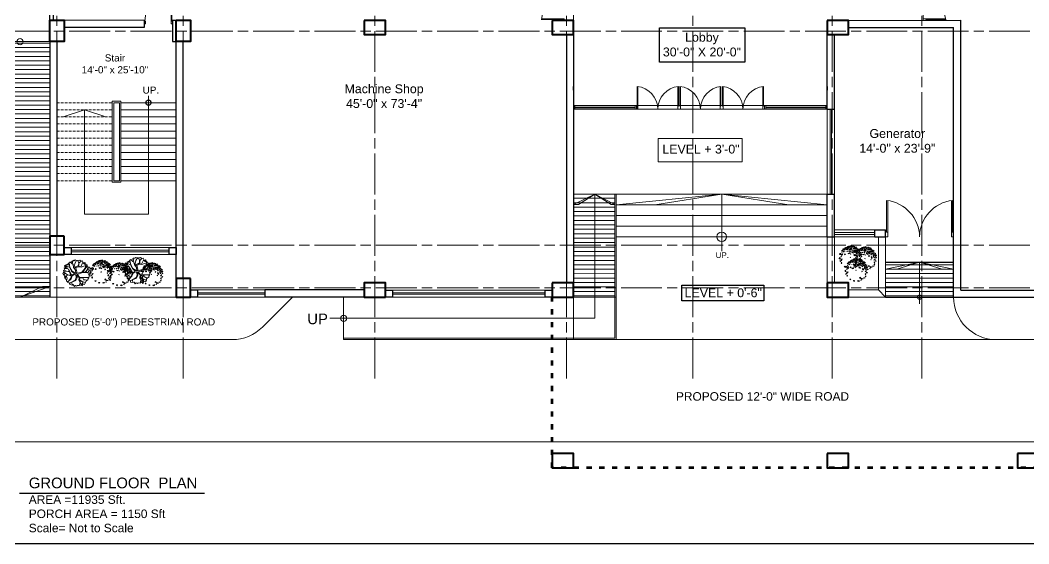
# Model space of a CAD drawing. Header units: inches. Extents: x -12 to 20935469, y -1604 to 24729220.
# Drawn here: x 20831999 to 20833420, y 24723288 to 24724026 of the extents above; entities that cross this region are included whole.
import ezdxf

# ---------------------------------------------------------------- set-up
doc = ezdxf.new("R2010")
doc.units = ezdxf.units.IN
doc.header["$LTSCALE"] = 0.03
doc.header["$MEASUREMENT"] = 0
for name, pattern in [('ACAD_ISO03W100', [30, 12, -18]), ('ACAD_ISO08W100', [36, 24, -3, 6, -3]), ('DASHED2', [0.375, 0.25, -0.125])]:
    doc.linetypes.add(name, pattern=pattern)
for name, color, linetype, lineweight in [('AV_Text', 7, 'Continuous', 9), ('column', 1, 'Continuous', 40), ('Door', 7, 'Continuous', 18), ('Gas', 21, 'Continuous', 5), ('Grid Line', 252, 'Continuous', 18), ('Hatch', 253, 'Continuous', 15), ('ILLUSTR-TREE', 74, 'Continuous', 0), ('Main Wall', 7, 'Continuous', 30), ('RAIL', 23, 'Continuous', 13), ('STAIR', 46, 'Continuous', 15), ('wind.', 150, 'Continuous', 20)]:
    doc.layers.add(name, color=color, linetype=linetype, lineweight=lineweight)
doc.layers.add('FUR', color=251, linetype='Continuous')
doc.layers.add('TEXT', color=7, linetype='Continuous')
doc.layers.add('landscape', color=7, linetype='Continuous', lineweight=18, true_color=0x050505)
doc.styles.add('2', font='swisscl.ttf')
doc.styles.add('ATTR', font='romans.shx', dxfattribs={"width": 0.8, "height": 0.7})
doc.styles.get("Standard").update_dxf_attribs({"font": 'timesbd.ttf'})
pattern_1 = [(180, (7996.5194, 0), (-4e-16, -6.25), [])]

# ---------------------------------------------------------------- blocks, each defined once
blk = doc.blocks.new('A$C36295410')
at = {"layer": 'Door'}
for p, q in [((1, 4), (1, 32)), ((2, 0), (2, 31.98)), ((58, 0), (58, 31.98)), ((59, 4), (59, 32)), ((1, 5), (0, 5)), ((2, 4), (1, 4)), ((58, 4), (59, 4)), ((59, 5), (60, 5)), ((2, 0), (0, 0)), ((58, 0), (60, 0))]:
    blk.add_line(p, q, dxfattribs=at)
for centre, start, end in [((-2.53, -0.34), 0.59063, 83.77826), ((62.53, -0.34), 96.22174, 179.40937)]:
    blk.add_arc(centre, 32.53, start, end, dxfattribs=at)
blk = doc.blocks.new('$D40')
at = {"layer": 'Door'}
for p, q in [((1, 4), (1, 42)), ((2, 0), (2, 42)), ((1, 5), (0, 5)), ((2, 0), (0, 0)), ((2, 4), (1, 4)), ((39, 4), (38, 4)), ((38, 4), (38, 0)), ((40, 0), (38, 0)), ((40, 5), (39, 5)), ((39, 5), (39, 4))]:
    blk.add_line(p, q, dxfattribs=at)
blk.add_arc((1, 4), 38, 0, 90, dxfattribs=at)
blk = doc.blocks.new('fff')
at = {"layer": 'Grid Line', "color": 252, "linetype": 'ACAD_ISO08W100', "lineweight": 9, "ltscale": 80, "true_color": 0x939598}
for p, q in [((20830948.3, 24723521.1), (20830948.3, 24724698.8)), ((20831126.3, 24723521.1), (20831126.3, 24724698.8)), ((20831396.3, 24723521.1), (20831396.3, 24724698.8)), ((20831666.3, 24723521.1), (20831666.3, 24724698.8)), ((20831844.3, 24723521.1), (20831844.3, 24724698.8)), ((20832040.8, 24723521.1), (20832040.8, 24724698.8)), ((20832166.8, 24723521.1), (20832166.8, 24724698.8)), ((20833096.9, 24724010.7), (20830726.1, 24724010.7)), ((20833096.9, 24723708.7), (20830726.1, 24723708.7)), ((20833096.9, 24723648.8), (20830726.1, 24723648.8))]:
    blk.add_line(p, q, dxfattribs=at)
blk = doc.blocks.new('nondi3')
at = {"layer": 'ILLUSTR-TREE', "color": 3}
for p, q in [((-9741.2, 24362), (-9751.6, 24361.2)), ((-9744.6, 24356.8), (-9741.2, 24362)), ((-9736.3, 24369.7), (-9737.4, 24365.8)), ((-9737.4, 24365.8), (-9733.8, 24365.8)), ((-9732.9, 24368.5), (-9736.3, 24369.7)), ((-9733.8, 24365.8), (-9732.9, 24368.5)), ((-9732.7, 24373.2), (-9725.5, 24375)), ((-9728.8, 24369.9), (-9732.7, 24373.2)), ((-9728.1, 24367.9), (-9728.8, 24369.9)), ((-9725.5, 24368.7), (-9728.1, 24367.9)), ((-9720, 24366.1), (-9726.9, 24358.2)), ((-9725.5, 24375), (-9725.5, 24368.7)), ((-9721.1, 24372.1), (-9717.4, 24380.4)), ((-9716.4, 24372.3), (-9721.1, 24372.1)), ((-9719.8, 24361.7), (-9720, 24366.1)), ((-9716.7, 24362.1), (-9719.8, 24361.7)), ((-9717.4, 24380.4), (-9712.2, 24380.1)), ((-9716.2, 24377.1), (-9717.4, 24374.1)), ((-9717.4, 24374.1), (-9716.4, 24372.3)), ((-9715.1, 24358.3), (-9716.7, 24362.1)), ((-9713.6, 24375.2), (-9716.2, 24377.1)), ((-9713.5, 24370.8), (-9714.4, 24365.4)), ((-9714.4, 24365.4), (-9710.8, 24365.3)), ((-9712.2, 24380.1), (-9713.6, 24375.2)), ((-9708.3, 24370.5), (-9713.5, 24370.8)), ((-9710.8, 24365.3), (-9708.3, 24370.5)), ((-9709.8, 24382.4), (-9704.4, 24376.7)), ((-9702.9, 24382.4), (-9709.8, 24382.4)), ((-9704.4, 24376.7), (-9701.9, 24379.9)), ((-9698.4, 24385), (-9702.9, 24382.4)), ((-9701.9, 24379.9), (-9697.9, 24378)), ((-9698.4, 24373.5), (-9701.4, 24369.7)), ((-9701.4, 24369.7), (-9699.4, 24364.6)), ((-9699.4, 24364.6), (-9697.4, 24367.1)), ((-9697.9, 24378), (-9698.4, 24385)), ((-9697.4, 24367.1), (-9698.4, 24373.5)), ((-9690.9, 24367.7), (-9696.4, 24362.6)), ((-9696.4, 24362.6), (-9695.4, 24357.5)), ((-9691.3, 24387.3), (-9692.9, 24381.1)), ((-9692.9, 24381.1), (-9689.4, 24379.2)), ((-9683.4, 24380.5), (-9691.3, 24387.3)), ((-9686.4, 24363.9), (-9690.9, 24367.7)), ((-9690.4, 24374.8), (-9684.9, 24370.9)), ((-9684.9, 24374.8), (-9690.4, 24374.8)), ((-9690.4, 24358.2), (-9686.4, 24363.9)), ((-9689.4, 24379.2), (-9683.4, 24380.5)), ((-9681, 24376), (-9684.9, 24374.8)), ((-9684.9, 24370.9), (-9678, 24373.5)), ((-9678, 24373.5), (-9681, 24376)), ((-9674.5, 24382.4), (-9678, 24380.5)), ((-9678, 24380.5), (-9675.5, 24378)), ((-9665.5, 24368.4), (-9676, 24367.7)), ((-9676, 24367.7), (-9674.5, 24362.6)), ((-9675.5, 24378), (-9673, 24379.2)), ((-9673, 24379.2), (-9674.5, 24382.4)), ((-9674.5, 24362.6), (-9667.5, 24359.5)), ((-9670, 24375.4), (-9669, 24377.3)), ((-9667.5, 24374.1), (-9670, 24375.4)), ((-9669, 24377.3), (-9669.5, 24382.4)), ((-9669.5, 24382.4), (-9663, 24378.6)), ((-9668.5, 24365.2), (-9665.5, 24368.4)), ((-9666, 24363.3), (-9668.5, 24365.2)), ((-9663, 24378.6), (-9667.5, 24374.1)), ((-9667.5, 24359.5), (-9666, 24363.3)), ((-9662, 24373.5), (-9653.6, 24376.7)), ((-9658.6, 24370.3), (-9662, 24373.5)), ((-9657.6, 24367.1), (-9662, 24363.9)), ((-9662, 24363.9), (-9659.6, 24361.4)), ((-9659.6, 24361.4), (-9654.1, 24363.3)), ((-9658.1, 24372.2), (-9658.6, 24370.3)), ((-9655.1, 24373.5), (-9658.1, 24372.2)), ((-9654.1, 24363.3), (-9657.6, 24367.1)), ((-9654.6, 24370.3), (-9655.1, 24373.5)), ((-9650.1, 24372.9), (-9654.6, 24370.3)), ((-9653.6, 24376.7), (-9650.1, 24372.9)), ((-9649.6, 24366.5), (-9651.6, 24362)), ((-9651.6, 24362), (-9646.1, 24365.2)), ((-9647.1, 24369), (-9649.6, 24366.5)), ((-9646.1, 24365.2), (-9647.1, 24369)), ((-9646.1, 24356.3), (-9643.1, 24362)), ((-9643.1, 24362), (-9644.6, 24349.9)), ((-9639.2, 24363.3), (-9640.6, 24360.7)), ((-9633.7, 24359.5), (-9639.2, 24363.3)), ((-9777, 24297.6), (-9778.5, 24289.3)), ((-9778.5, 24289.3), (-9777, 24287.3)), ((-9773, 24295.6), (-9777, 24297.6)), ((-9777, 24287.3), (-9770.1, 24287.3)), ((-9776, 24323.1), (-9773, 24326.3)), ((-9775, 24318.6), (-9776, 24323.1)), ((-9768.1, 24319.3), (-9775, 24318.6)), ((-9775, 24290.5), (-9773, 24295.6)), ((-9771, 24289.3), (-9775, 24290.5)), ((-9773, 24326.3), (-9769.6, 24328.2)), ((-9770.1, 24287.3), (-9771, 24289.3)), ((-9769.6, 24328.2), (-9764.6, 24323.1)), ((-9764.6, 24323.1), (-9768.1, 24319.3)), ((-9767.1, 24305.2), (-9764.6, 24302.7)), ((-9761.6, 24304.6), (-9767.1, 24305.2)), ((-9764.6, 24302.7), (-9761.6, 24304.6)), ((-9764.1, 24282.2), (-9756.1, 24286.7)), ((-9754.1, 24320.5), (-9762.1, 24311.6)), ((-9762.1, 24311.6), (-9761.1, 24318.6)), ((-9756.3, 24349.6), (-9761.2, 24344.7)), ((-9761.2, 24344.7), (-9753.3, 24344.5)), ((-9761.1, 24318.6), (-9752.1, 24325)), ((-9758.1, 24333.9), (-9760.6, 24332)), ((-9760.6, 24332), (-9758.6, 24331.4)), ((-9756.1, 24286.7), (-9760.6, 24280.3)), ((-9758.6, 24331.4), (-9758.1, 24333.9)), ((-9755, 24354.6), (-9756.3, 24349.6)), ((-9749.6, 24350), (-9755, 24354.6)), ((-9752.1, 24325), (-9754.1, 24320.5)), ((-9753.8, 24348.5), (-9749.6, 24350)), ((-9753.3, 24344.5), (-9753.8, 24348.5)), ((-9751.6, 24361.2), (-9748.4, 24355.7)), ((-9743.2, 24345.4), (-9749.6, 24339)), ((-9749.6, 24339), (-9742.2, 24340.3)), ((-9748.4, 24355.7), (-9744.6, 24356.8)), ((-9742.2, 24340.3), (-9743.2, 24345.4)), ((-9738.2, 24356.8), (-9742.1, 24353)), ((-9742.1, 24353), (-9735.5, 24354.1)), ((-9739.7, 24316.7), (-9737.2, 24323.7)), ((-9736.2, 24318.6), (-9739.7, 24316.7)), ((-9736.3, 24360.6), (-9738.2, 24356.8)), ((-9737.2, 24323.7), (-9732.2, 24321.2)), ((-9732.4, 24360.9), (-9736.3, 24360.6)), ((-9733.7, 24316.7), (-9736.2, 24318.6)), ((-9735.5, 24354.1), (-9732.4, 24360.9)), ((-9732.2, 24321.2), (-9733.7, 24316.7)), ((-9728.2, 24342.9), (-9728.2, 24339.7)), ((-9726.8, 24340.9), (-9728.2, 24342.9)), ((-9728.2, 24339.7), (-9726.8, 24340.9)), ((-9726.9, 24358.2), (-9722.3, 24355.7)), ((-9722.3, 24355.7), (-9715.1, 24358.3)), ((-9712.8, 24346.1), (-9716.3, 24342.9)), ((-9716.3, 24342.9), (-9714.8, 24341.6)), ((-9714.8, 24341.6), (-9711.3, 24342.9)), ((-9711.3, 24342.9), (-9712.8, 24346.1)), ((-9711.3, 24327.5), (-9711.3, 24330.1)), ((-9711.3, 24330.1), (-9706.3, 24328.2)), ((-9706.3, 24324.4), (-9711.3, 24327.5)), ((-9705.3, 24360.7), (-9708.3, 24355.6)), ((-9708.3, 24355.6), (-9702.9, 24353.7)), ((-9706.3, 24328.2), (-9700.9, 24331.4)), ((-9702.9, 24328.2), (-9706.3, 24324.4)), ((-9700.4, 24355.6), (-9705.3, 24360.7)), ((-9702.9, 24353.7), (-9700.4, 24355.6)), ((-9700.9, 24331.4), (-9702.9, 24328.2)), ((-9697.4, 24346.7), (-9701.9, 24342.9)), ((-9701.9, 24342.9), (-9699.4, 24337.8)), ((-9699.4, 24337.8), (-9695.9, 24342.2)), ((-9695.4, 24298.8), (-9697.9, 24297.6)), ((-9697.9, 24297.6), (-9696.4, 24296.3)), ((-9695.9, 24342.2), (-9697.4, 24346.7)), ((-9696.4, 24296.3), (-9694.4, 24296.9)), ((-9695.4, 24357.5), (-9689.4, 24352.4)), ((-9695.4, 24325), (-9693.4, 24325.6)), ((-9695.4, 24321.8), (-9695.4, 24325)), ((-9691.9, 24323.1), (-9695.4, 24321.8)), ((-9694.4, 24296.9), (-9695.4, 24298.8)), ((-9693.4, 24325.6), (-9691.9, 24323.1)), ((-9684.4, 24355), (-9690.4, 24358.2)), ((-9689.4, 24352.4), (-9684.4, 24355)), ((-9684.4, 24342.9), (-9684.9, 24335.2)), ((-9684.9, 24335.2), (-9674.5, 24328.8)), ((-9676, 24340.9), (-9684.4, 24342.9)), ((-9680.5, 24334.6), (-9676, 24340.9)), ((-9672, 24330.1), (-9680.5, 24334.6)), ((-9678, 24355.6), (-9680, 24351.2)), ((-9680, 24351.2), (-9678.5, 24347.3)), ((-9678.5, 24347.3), (-9678, 24351.2)), ((-9678, 24351.2), (-9678, 24355.6)), ((-9674.5, 24328.8), (-9672, 24330.1)), ((-9669, 24341.6), (-9673, 24339)), ((-9673, 24339), (-9667.5, 24337.1)), ((-9670.5, 24349.9), (-9669, 24341.6)), ((-9665.5, 24344.1), (-9670.5, 24349.9)), ((-9666.5, 24320.5), (-9669, 24316.7)), ((-9669, 24316.7), (-9665.5, 24313.5)), ((-9667.5, 24337.1), (-9665.5, 24344.1)), ((-9665, 24317.3), (-9666.5, 24320.5)), ((-9665.5, 24313.5), (-9662.5, 24314.8)), ((-9662.5, 24314.8), (-9665, 24317.3)), ((-9662, 24339), (-9664, 24334.6)), ((-9664, 24334.6), (-9661.1, 24333.3)), ((-9658.6, 24342.2), (-9662, 24352.4)), ((-9662, 24352.4), (-9656.6, 24345.4)), ((-9658.6, 24335.8), (-9662, 24339)), ((-9661.1, 24333.3), (-9658.6, 24335.8)), ((-9656.6, 24345.4), (-9658.6, 24342.2)), ((-9656.1, 24353.7), (-9646.1, 24356.3)), ((-9650.6, 24349.2), (-9656.1, 24353.7)), ((-9650.1, 24348), (-9651.6, 24343.5)), ((-9651.6, 24343.5), (-9639.6, 24344.1)), ((-9649.6, 24338.4), (-9651.6, 24331.4)), ((-9651.6, 24331.4), (-9648.6, 24323.1)), ((-9649.1, 24291.2), (-9651.6, 24288.6)), ((-9651.6, 24288.6), (-9649.6, 24286.7)), ((-9644.6, 24349.9), (-9650.6, 24349.2)), ((-9644.6, 24348.6), (-9650.1, 24348)), ((-9644.1, 24311.6), (-9650.1, 24307.8)), ((-9650.1, 24307.8), (-9646.6, 24303.9)), ((-9649.6, 24330.1), (-9649.6, 24338.4)), ((-9646.1, 24327.5), (-9649.6, 24330.1)), ((-9649.6, 24286.7), (-9649.1, 24291.2)), ((-9648.6, 24323.1), (-9646.1, 24327.5)), ((-9646.6, 24303.9), (-9646.1, 24296.9)), ((-9646.1, 24296.9), (-9641.1, 24302)), ((-9639.6, 24344.1), (-9644.6, 24348.6)), ((-9641.1, 24302), (-9644.1, 24311.6)), ((-9641.1, 24338.4), (-9640.1, 24330.1)), ((-9633.2, 24332.7), (-9641.1, 24338.4)), ((-9640.6, 24360.7), (-9638.7, 24358.8)), ((-9638.2, 24354.3), (-9640.6, 24350.5)), ((-9640.6, 24350.5), (-9637.2, 24348)), ((-9640.1, 24330.1), (-9635.7, 24329.5)), ((-9638.7, 24358.8), (-9633.7, 24359.5)), ((-9637.2, 24349.9), (-9638.2, 24354.3)), ((-9632.2, 24348), (-9637.2, 24349.9)), ((-9637.2, 24348), (-9632.2, 24348)), ((-9635.7, 24329.5), (-9633.2, 24332.7)), ((-9633.2, 24357.5), (-9633.7, 24355.6)), ((-9633.7, 24355.6), (-9630.2, 24353.1)), ((-9633.7, 24322.4), (-9628.7, 24314.8)), ((-9632.7, 24314.8), (-9633.7, 24322.4)), ((-9626.2, 24353.7), (-9633.2, 24357.5)), ((-9632.2, 24309.7), (-9632.7, 24314.8)), ((-9628.7, 24314.8), (-9632.2, 24309.7)), ((-9630.7, 24341.6), (-9628.7, 24343.5)), ((-9630.2, 24339), (-9630.7, 24341.6)), ((-9627.7, 24330.1), (-9630.7, 24328.8)), ((-9630.7, 24328.8), (-9630.2, 24326.3)), ((-9630.2, 24353.1), (-9626.2, 24353.7)), ((-9627.2, 24336.5), (-9630.2, 24339)), ((-9630.2, 24326.3), (-9626.2, 24325.6)), ((-9629.2, 24304.6), (-9628.7, 24308.4)), ((-9625.2, 24303.9), (-9629.2, 24304.6)), ((-9628.7, 24343.5), (-9624.7, 24340.9)), ((-9628.7, 24308.4), (-9624.7, 24306.5)), ((-9628.7, 24286.1), (-9623.2, 24291.2)), ((-9619.7, 24289.9), (-9628.7, 24286.1)), ((-9624.7, 24328.2), (-9627.7, 24330.1)), ((-9624.7, 24340.9), (-9627.2, 24336.5)), ((-9626.2, 24325.6), (-9624.7, 24328.2)), ((-9624.7, 24306.5), (-9625.2, 24303.9)), ((-9623.2, 24291.2), (-9620.2, 24297.6)), ((-9619.7, 24337.1), (-9621.7, 24334.6)), ((-9621.7, 24334.6), (-9618.7, 24332)), ((-9621.2, 24321.2), (-9621.7, 24316.1)), ((-9621.7, 24316.1), (-9618.2, 24313.5)), ((-9616.3, 24316.7), (-9621.2, 24321.2)), ((-9620.2, 24297.6), (-9619.7, 24289.9)), ((-9613.8, 24335.2), (-9619.7, 24337.1)), ((-9618.7, 24332), (-9613.8, 24335.2)), ((-9618.2, 24313.5), (-9616.3, 24316.7)), ((-9617.7, 24327.5), (-9616.3, 24321.8)), ((-9612.8, 24323.7), (-9617.7, 24327.5)), ((-9616.3, 24321.8), (-9610.3, 24316.7)), ((-9612.8, 24309), (-9616.3, 24305.9)), ((-9616.3, 24305.9), (-9613.3, 24302)), ((-9613.3, 24302), (-9610.8, 24303.9)), ((-9610.3, 24316.7), (-9612.8, 24323.7)), ((-9610.8, 24303.9), (-9612.8, 24309)), ((-9773.5, 24272), (-9770.6, 24271.4)), ((-9773, 24267.6), (-9773.5, 24272)), ((-9770.1, 24266.9), (-9773, 24267.6)), ((-9770.6, 24271.4), (-9770.1, 24266.9)), ((-9765.6, 24271.4), (-9764.1, 24282.2)), ((-9760.6, 24280.3), (-9765.6, 24271.4)), ((-9764.6, 24256.7), (-9761.1, 24261.8)), ((-9762.6, 24249.7), (-9764.6, 24256.7)), ((-9761.1, 24254.8), (-9762.6, 24249.7)), ((-9761.1, 24261.8), (-9759.6, 24257.4)), ((-9759.6, 24257.4), (-9761.1, 24254.8)), ((-9736.7, 24231.8), (-9743.2, 24230.6)), ((-9743.2, 24230.6), (-9739.7, 24226.1)), ((-9739.7, 24226.1), (-9734.2, 24227.4)), ((-9734.2, 24227.4), (-9736.7, 24231.8)), ((-9711.3, 24214), (-9715.3, 24219.7)), ((-9715.3, 24219.7), (-9709.8, 24219.7)), ((-9706.3, 24218.4), (-9711.3, 24214)), ((-9709.8, 24219.7), (-9706.3, 24218.4)), ((-9684.9, 24215.9), (-9682, 24217.8)), ((-9680, 24212.7), (-9684.9, 24215.9)), ((-9682, 24217.8), (-9681, 24217.2)), ((-9681, 24217.2), (-9676, 24217.2)), ((-9673, 24215.9), (-9680, 24212.7)), ((-9676, 24217.2), (-9676, 24219.7)), ((-9676, 24219.7), (-9671, 24219.1)), ((-9671, 24219.1), (-9673, 24215.9)), ((-9663.5, 24245.2), (-9669, 24240.1)), ((-9669, 24240.1), (-9667, 24236.9)), ((-9667, 24236.9), (-9662.5, 24239.5)), ((-9662.5, 24239.5), (-9663.5, 24245.2)), ((-9656.6, 24222.3), (-9660.6, 24224.8)), ((-9660.6, 24224.8), (-9660.6, 24221)), ((-9660.6, 24221), (-9656.6, 24222.3)), ((-9657.6, 24237.6), (-9658.6, 24235.7)), ((-9658.6, 24235.7), (-9652.6, 24229.9)), ((-9652.6, 24234.4), (-9657.6, 24237.6)), ((-9646.1, 24236.3), (-9652.6, 24234.4)), ((-9652.6, 24229.9), (-9642.6, 24233.1)), ((-9642.6, 24233.1), (-9646.1, 24236.3)), ((-9637.2, 24242), (-9636.2, 24238.2)), ((-9626.7, 24240.8), (-9637.2, 24242)), ((-9636.2, 24238.2), (-9626.7, 24240.8)), ((-9623.7, 24273.3), (-9626.7, 24270.1)), ((-9626.7, 24270.1), (-9625.2, 24263.7)), ((-9622.2, 24256.7), (-9626.7, 24254.2)), ((-9626.7, 24254.2), (-9626.2, 24247.8)), ((-9626.2, 24247.8), (-9623.7, 24251.6)), ((-9625.2, 24263.7), (-9621.7, 24267.6)), ((-9621.7, 24267.6), (-9623.7, 24273.3)), ((-9623.7, 24251.6), (-9622.2, 24256.7)), ((-9618.7, 24282.2), (-9617.7, 24277.1)), ((-9614.8, 24280.3), (-9618.7, 24282.2)), ((-9617.7, 24277.1), (-9613.8, 24277.1)), ((-9611.3, 24281), (-9614.8, 24280.3)), ((-9613.8, 24277.1), (-9611.3, 24281))]:
    blk.add_line(p, q, dxfattribs=at)
blk = doc.blocks.new('DEC10')
for p, q in [((-32.277, 26.332), (-36.678, 47.492)), ((-31.91, 50.313), (-17.239, 39.499)), ((-21.273, 42.32), (-18.706, 56.426)), ((-8.436, 47.492), (-12.47, 32.445)), ((-1.158, 59.295), (-8.436, 47.492)), ((4.769, 58.778), (8.803, 45.611)), ((10.362, 47.14), (19.531, 56.074)), ((18.34, 29.154), (28.243, 50.784)), ((-44.014, -8.934), (-60.886, 4.702)), ((-49.149, 8.464), (-60.519, 7.994)), ((-58.685, 14.107), (-48.415, 9.405)), ((-48.782, 21.16), (-57.585, 19.279)), ((-39.246, 17.398), (-55.017, 24.451)), ((-33.377, 26.332), (-49.882, 33.856)), ((-49.882, 33.386), (-43.28, 19.749)), ((-34.111, 5.172), (-49.149, 8.464)), ((-48.415, 9.405), (-35.945, 7.053)), ((-34.844, 38.558), (-45.848, 39.028)), ((-24.941, -8.934), (-39.246, 17.398)), ((-36.311, 8.464), (-39.246, 14.577)), ((-35.945, 7.053), (-36.311, 8.464)), ((-28.242, -10.345), (-34.111, 5.172)), ((-24.574, 8.934), (-33.377, 26.332)), ((-23.107, 9.875), (-32.277, 26.332)), ((-11.003, -3.291), (-24.574, 8.934)), ((-4.401, -1.881), (-23.107, 9.875)), ((-17.239, 39.499), (-15.038, 26.332)), ((-15.038, 26.332), (-6.235, 13.636)), ((-12.47, 32.445), (-11.737, 28.683)), ((-11.737, 28.683), (-7.335, 23.041)), ((-7.335, 23.041), (-6.602, 28.683)), ((-6.602, 28.683), (8.07, 35.267)), ((-6.235, 13.636), (-4.401, -1.411)), ((-4.034, 23.981), (4.769, 29.154)), ((2.201, 0), (-4.034, 23.981)), ((2.201, -6.113), (27.876, 2.821)), ((2.568, -0.47), (23.475, 4.702)), ((4.769, 29.154), (20.174, 27.273)), ((9.904, 34.796), (6.969, 31.505)), ((7.336, 31.505), (18.34, 29.154)), ((8.436, 35.267), (8.803, 46.552)), ((9.537, 47.022), (9.904, 34.796)), ((20.174, 27.273), (45.115, 37.618)), ((23.475, 4.702), (48.416, 33.386)), ((27.876, 2.821), (51.35, 1.411)), ((48.416, 32.916), (28.243, 5.172)), ((28.243, 5.172), (38.879, 4.232)), ((38.879, 4.232), (49.883, 16.458)), ((41.447, 41.85), (39.246, 23.041)), ((49.883, 16.458), (41.447, 4.232)), ((41.447, 3.762), (50.983, 2.821)), ((50.25, 16.458), (51.717, 27.273)), ((50.25, 16.458), (56.852, 14.107)), ((50.983, 2.821), (57.585, 10.345)), ((51.35, 1.411), (57.219, -11.755)), ((-54.65, -0.47), (-60.519, -8.934)), ((-53.183, -21.16), (-58.318, -18.339)), ((-52.083, -18.339), (-54.65, -26.802)), ((-44.014, -8.934), (-52.083, -18.339)), ((-49.149, -15.517), (-45.481, -23.511)), ((-45.481, -23.511), (-48.782, -36.677)), ((-26.041, -13.166), (-44.014, -8.934)), ((-43.647, -8.934), (-28.242, -10.345)), ((-43.28, -43.73), (-29.342, -24.922)), ((-26.775, -26.332), (-43.28, -43.26)), ((-31.543, -46.552), (-33.377, -50.784)), ((-7.335, -32.915), (-31.543, -46.082)), ((-5.501, -35.266), (-31.543, -46.552)), ((-28.976, -24.922), (-26.041, -13.166)), ((-21.64, -12.696), (-26.775, -26.332)), ((-22.007, -8.934), (-24.941, -8.934)), ((-23.841, -43.73), (-22.74, -55.956)), ((-11.003, -3.762), (-22.007, -8.934)), ((-13.938, -7.994), (-21.64, -12.696)), ((-5.135, -7.053), (-13.938, -7.994)), ((-2.934, -20.69), (-7.335, -32.915)), ((0.734, -22.1), (-5.501, -35.266)), ((-5.135, -7.053), (-2.934, -20.69)), ((-0.366, -7.523), (11.004, -20.69)), ((-0.366, -7.994), (0.734, -22.1)), ((2.201, -6.583), (13.571, -20.219)), ((11.004, -20.69), (9.904, -33.856)), ((9.904, -33.856), (15.039, -45.141)), ((15.039, -45.141), (11.371, -58.777)), ((11.738, -33.856), (20.907, -55.486)), ((12.104, -34.326), (27.509, -42.32)), ((13.938, -23.041), (12.471, -31.975)), ((12.471, -31.975), (27.509, -41.379)), ((13.571, -20.219), (55.385, -20.219)), ((13.938, -23.041), (28.243, -22.571)), ((27.509, -41.379), (41.08, -44.671)), ((27.509, -42.32), (28.243, -52.194)), ((28.243, -22.571), (34.478, -34.796)), ((31.911, -29.624), (46.215, -33.856))]:
    blk.add_line(p, q)
for points in [[(-45.848, 39.028), (-49.836, 39.792), (-49.882, 33.386), (-50.753, 28.037), (-55.017, 24.451), (-59.923, 23.922), (-57.585, 19.279), (-58.685, 14.107), (-62.674, 11.579), (-60.519, 7.994), (-60.886, 4.702), (-64.966, -1.94), (-60.519, -8.934), (-54.88, -13.107), (-58.318, -18.339), (-56.714, -22.512), (-54.65, -26.802), (-49.836, -28.977), (-48.782, -36.677), (-44.793, -40.145), (-43.28, -43.26), (-36.541, -46.023), (-33.377, -50.784), (-32.873, -54.251), (-22.74, -55.956), (-16.826, -54.251), (-11.783, -62.48), (-6.739, -57.778), (-0.779, -60.717), (1.972, -57.778), (11.371, -58.777), (17.102, -56.015), (20.907, -55.486), (23.52, -48.374), (28.243, -52.194), (36.358, -53.076), (41.08, -44.671), (41.86, -39.557), (46.215, -33.856), (51.488, -33.092), (52.863, -26.038), (56.073, -22.512), (55.385, -20.219), (57.448, -16.046), (57.219, -11.755), (62.491, -3.703), (59.74, -0.176), (65.7, 12.167), (57.585, 10.345), (56.852, 14.107), (56.073, 19.808), (58.365, 26.861), (51.717, 27.273), (48.416, 33.386), (47.82, 38.617), (45.115, 37.618), (41.447, 41.85), (34.982, 42.144), (29.939, 47.433), (28.243, 50.784), (25.813, 57.426), (19.531, 56.074), (13.892, 60.365), (4.769, 58.778), (2.43, 56.838), (-1.158, 59.295), (-8.573, 61.54), (-12.699, 57.426), (-17.743, 59.777), (-18.706, 56.426), (-23.703, 55.074), (-25.537, 50.96), (-31.91, 50.313), (-35.165, 51.548), (-36.678, 47.492)], [(33.103, 47.492), (36.771, 49.843), (39.705, 47.492), (36.404, 45.141)], [(-56.255, 36.266), (-58.548, 33.327), (-55.797, 29.212), (-52.587, 32.739)], [(0, 0), (-1.834, -0.47), (-2.2, -1.881), (-0.733, -1.411)], [(63.867, 3.938), (62.491, 0.999), (65.242, -1.94), (66.617, 0.999)], [(26.225, -53.252), (22.558, -55.603), (22.924, -60.306), (26.592, -57.484)]]:
    blk.add_lwpolyline(points, close=True)
at = {"style": 'ATTR', "width": 0.8, "flags": 9}
blk.add_attdef('ESTCODE', (0, 0), '', height=0.7, dxfattribs=at)

msp = doc.modelspace()

# ---------------------------------------------------------------- hatches: boundary and pattern name
at = {"layer": 'STAIR', "lineweight": 5}
h = msp.add_hatch(dxfattribs=at)
h.set_pattern_fill('ANSI31', color=253, scale=50, angle=135)
h.set_pattern_definition(pattern_1)
h.paths.add_polyline_path([(20832040.4, 24723995.7), (20831958.4, 24723995.7), (20831958.4, 24723635.7), (20832040.4, 24723635.7), (20832040.4, 24723695.7), (20832040.4, 24723721.7)])
h = msp.add_hatch(dxfattribs=at)
h.set_pattern_fill('ANSI31', color=253, scale=50, angle=135)
h.set_pattern_definition(pattern_1)
h.paths.add_polyline_path([(20832836.4, 24723780.7), (20832778.4, 24723780.7), (20832778.4, 24723655.7), (20832778.4, 24723655.7), (20832778.4, 24723635.7), (20832836.4, 24723635.7)])
h = msp.add_hatch(dxfattribs=at)
h.set_pattern_fill('ANSI31', color=253, scale=50, angle=135)
h.set_pattern_definition(pattern_1)
h.paths.add_polyline_path([(20833313.9, 24723635.8), (20833313.9, 24723684.7), (20833217.9, 24723684.7), (20833217.9, 24723635.8)])

# ---------------------------------------------------------------- linework, layer by layer
for p, q in [((20832778.4, 24723927.3), (20832778.4, 24723932.3)), ((20832867.1, 24723905.6), (20832867.1, 24723900.6)), ((20832040.4, 24723695.7), (20832040.4, 24723635.7)), ((20833217.9, 24723684.7), (20833313.9, 24723684.7)), ((20833217.9, 24723635.8), (20833313.9, 24723635.8)), ((20831997.8, 24723359.6), (20832258.3, 24723359.6))]:
    msp.add_line(p, q)
for points in [[(20832899.3, 24724015.1), (20833019.9, 24724015.1), (20833019.9, 24723967), (20832899.3, 24723967)], [(20832930.8, 24723652.6), (20833046.5, 24723652.6), (20833046.5, 24723630.2), (20832930.8, 24723630.2)]]:
    msp.add_lwpolyline(points, close=True)
at = {"color": 146, "linetype": 'ACAD_ISO03W100', "lineweight": 53, "ltscale": 20, "true_color": 0x105689}
msp.add_lwpolyline([(20833433.9, 24723635.7), (20833433.9, 24723395.3), (20832748.4, 24723395.3), (20832748.4, 24723635.7)], dxfattribs=at)
msp.add_circle((20832179.4, 24723909.7), 3.61)
at = {"layer": 'column', "lineweight": 40, "ltscale": 20}
for points in [[(20832040.4, 24724025.8), (20832060.4, 24724025.8), (20832060.4, 24723995.8), (20832040.4, 24723995.8)], [(20832218.4, 24724025.8), (20832238.4, 24724025.8), (20832238.4, 24723995.8), (20832218.4, 24723995.8)], [(20832483.4, 24724025.7), (20832483.4, 24724005.7), (20832513.4, 24724005.7), (20832513.4, 24724025.7)], [(20832748.4, 24724025.7), (20832748.4, 24724005.7), (20832778.4, 24724005.7), (20832778.4, 24724025.7)], [(20833135.9, 24724025.7), (20833135.9, 24724005.7), (20833165.9, 24724005.7), (20833165.9, 24724025.7)], [(20832060.4, 24723721.7), (20832040.4, 24723721.7), (20832040.4, 24723695.7), (20832060.4, 24723695.7)], [(20832238.4, 24723661.8), (20832218.4, 24723661.8), (20832218.4, 24723635.8), (20832238.4, 24723635.8)], [(20832513.4, 24723635.8), (20832513.4, 24723655.8), (20832483.4, 24723655.8), (20832483.4, 24723635.8)], [(20832748.4, 24723655.7), (20832748.4, 24723635.7), (20832778.4, 24723635.7), (20832778.4, 24723655.7)], [(20833135.9, 24723655.7), (20833135.9, 24723635.7), (20833165.9, 24723635.7), (20833165.9, 24723655.7)], [(20832748.4, 24723415.3), (20832748.4, 24723395.3), (20832778.4, 24723395.3), (20832778.4, 24723415.3)], [(20833135.9, 24723415.3), (20833135.9, 24723395.3), (20833165.9, 24723395.3), (20833165.9, 24723415.3)], [(20833403.9, 24723415.3), (20833403.9, 24723395.3), (20833433.9, 24723395.3), (20833433.9, 24723415.3)]]:
    msp.add_lwpolyline(points, close=True, dxfattribs=at)
at = {"layer": 'Defpoints'}
msp.add_lwpolyline([(20831795.9, 24724746.5), (20834234.8, 24724746.5), (20834234.8, 24723288), (20831795.9, 24723288)], close=True, dxfattribs=at)
at = {"layer": 'Gas', "color": 0, "lineweight": 5}
for points in [[(20832140.4, 24723911.7), (20832128.4, 24723911.7), (20832128.4, 24723797.7), (20832140.4, 24723797.7)], [(20832138.4, 24723909.7), (20832130.4, 24723909.7), (20832130.4, 24723799.7), (20832138.4, 24723799.7)]]:
    msp.add_lwpolyline(points, close=True, dxfattribs=at)
at = {"layer": 'Hatch'}
for p, q in [((20832836.4, 24723780.7), (20832836.4, 24723577.8)), ((20832838.4, 24723780.7), (20832838.4, 24723575.8)), ((20833135.9, 24723655.7), (20833135.9, 24723720.7)), ((20833145.9, 24723655.7), (20833145.9, 24723720.7)), ((20833207.9, 24723720.7), (20833207.9, 24723645.8)), ((20833217.9, 24723720.7), (20833217.9, 24723635.8)), ((20831866.9, 24723635.8), (20832218.4, 24723635.8)), ((20832382.4, 24723635.8), (20832340, 24723593.3)), ((20833207.9, 24723645.8), (20833165.9, 24723645.8)), ((20833313.9, 24723635.8), (20833165.9, 24723635.8)), ((20832297.5, 24723575.8), (20831866.9, 24723575.8)), ((20832838.4, 24723575.8), (20833373.9, 24723575.8)), ((20833373.9, 24723575.8), (20834197, 24723575.8)), ((20831866.9, 24723431.8), (20834197, 24723431.8))]:
    msp.add_line(p, q, dxfattribs=at)
for points in [[(20833135.9, 24723905.6), (20832778.4, 24723905.6), (20832778.4, 24724145.7), (20832956.4, 24724145.7), (20832956.4, 24724460.8), (20833135.9, 24724460.8), (20833135.9, 24724145.7), (20833270.9, 24724145.7), (20833270.9, 24724025.7), (20833135.9, 24724025.7), (20833135.9, 24723905.6)], [(20833135.9, 24723780.7), (20832778.4, 24723780.7), (20832778.4, 24723900.6), (20833135.9, 24723900.6), (20833135.9, 24723780.7)], [(20833217.9, 24723635.8), (20833207.9, 24723645.8)]]:
    msp.add_lwpolyline(points, dxfattribs=at)
msp.add_lwpolyline([(20832897.5, 24723859.3), (20833016.1, 24723859.3), (20833016.1, 24723826.5), (20832897.5, 24723826.5)], close=True, dxfattribs=at)
for centre, start, end in [((20833373.9, 24723635.8), 180, 270), ((20832297.5, 24723635.8), 270, 315)]:
    msp.add_arc(centre, 60, start, end, dxfattribs=at)
at = {"layer": 'Main Wall'}
for p, q in [((20832040.4, 24724025.8), (20832040.4, 24724105.8)), ((20832045.4, 24724025.8), (20832045.4, 24724105.8)), ((20832173.4, 24724025.7), (20832060.4, 24724025.8)), ((20832173.4, 24724015.7), (20832060.4, 24724015.7)), ((20832173.4, 24724025.7), (20832173.4, 24724015.7)), ((20832218.4, 24724025.7), (20832213.4, 24724025.7)), ((20832213.4, 24724025.7), (20832213.4, 24723995.8)), ((20832228.4, 24724025.7), (20832218.4, 24724025.7)), ((20832508.4, 24724025.7), (20832513.4, 24724025.7)), ((20832768.4, 24724005.7), (20832768.4, 24723655.7)), ((20832778.4, 24724005.7), (20832778.4, 24723635.8)), ((20832040.4, 24723995.7), (20832040.4, 24723721.7)), ((20832050.4, 24723995.7), (20832050.4, 24723721.7)), ((20832213.4, 24723995.8), (20832218.4, 24723995.8)), ((20832218.4, 24723695.7), (20832218.4, 24723995.8)), ((20832228.4, 24723661.8), (20832228.4, 24723995.8)), ((20832218.4, 24723661.8), (20832218.4, 24723695.7)), ((20832483.4, 24723645.8), (20832343.4, 24723645.8)), ((20832343.4, 24723645.8), (20832343.4, 24723635.8)), ((20832483.4, 24723635.7), (20832343.4, 24723635.8)), ((20832358.4, 24723635.8), (20832358.4, 24723635.8))]:
    msp.add_line(p, q, dxfattribs=at)
at = {"layer": 'Main Wall', "lineweight": 30}
for p, q in [((20833165.9, 24724025.7), (20833323.9, 24724025.8)), ((20833165.9, 24724015.7), (20833313.9, 24724015.7)), ((20833313.9, 24723635.7), (20833313.9, 24724015.7)), ((20833323.9, 24723645.7), (20833323.9, 24724025.8)), ((20833135.9, 24723900.6), (20833135.9, 24724005.7)), ((20833145.9, 24723900.6), (20833145.9, 24724005.7)), ((20833135.9, 24723932.3), (20833135.9, 24723927.3)), ((20833135.9, 24723900.6), (20833145.9, 24723900.6)), ((20833135.9, 24723720.7), (20833135.9, 24723780.7)), ((20833135.9, 24723780.7), (20833145.9, 24723780.7)), ((20833145.9, 24723720.7), (20833145.9, 24723780.7)), ((20833135.9, 24723720.7), (20833145.9, 24723720.7)), ((20833202.9, 24723730.7), (20833217.9, 24723730.7)), ((20833202.9, 24723720.7), (20833202.9, 24723730.7)), ((20833202.9, 24723720.7), (20833217.9, 24723720.7)), ((20833217.9, 24723720.7), (20833217.9, 24723730.7)), ((20833313.9, 24723635.7), (20833560.9, 24723635.7)), ((20833323.9, 24723645.7), (20833560.9, 24723645.7))]:
    msp.add_line(p, q, dxfattribs=at)
at = {"layer": 'Main Wall'}
for points in [[(20832060.4, 24723705.7), (20832070.4, 24723705.7), (20832070.4, 24723695.7), (20832060.4, 24723695.7)], [(20832208.4, 24723705.7), (20832218.4, 24723705.7), (20832218.4, 24723695.7), (20832208.4, 24723695.7)], [(20832238.4, 24723645.8), (20832248.4, 24723645.8), (20832248.4, 24723635.8), (20832238.4, 24723635.8)], [(20832513.4, 24723645.7), (20832523.4, 24723645.7), (20832523.4, 24723635.7), (20832513.4, 24723635.7)], [(20832738.4, 24723645.7), (20832748.4, 24723645.7), (20832748.4, 24723635.8), (20832738.4, 24723635.8)]]:
    msp.add_lwpolyline(points, close=True, dxfattribs=at)
at = {"layer": 'RAIL', "lineweight": 9}
for p, q in [((20832179.4, 24723919.5), (20832179.4, 24723752.7)), ((20832089.4, 24723899.7), (20832059.4, 24723889.7)), ((20832089.4, 24723752.7), (20832089.4, 24723899.7)), ((20832119.4, 24723889.7), (20832089.4, 24723899.7)), ((20832218.4, 24723889.7), (20832140.4, 24723889.7)), ((20832179.4, 24723752.7), (20832089.4, 24723752.7))]:
    msp.add_line(p, q, dxfattribs=at)
at = {"layer": 'STAIR', "color": 253, "lineweight": 5}
for p, q in [((20832040.4, 24723995.7), (20831956.4, 24723995.7)), ((20832838.4, 24723780.7), (20832778.4, 24723780.7)), ((20832808.4, 24723780.7), (20832778.4, 24723766.3)), ((20832785.4, 24723766.3), (20832808.4, 24723780.7)), ((20832808.4, 24723605.8), (20832808.4, 24723780.7)), ((20832808.4, 24723780.7), (20832836.4, 24723766.3)), ((20832831.3, 24723766.3), (20832808.4, 24723780.7)), ((20833135.9, 24723780.7), (20832838.4, 24723780.7)), ((20832987.1, 24723780.7), (20832838.4, 24723765.7)), ((20832892.8, 24723765.7), (20832987.1, 24723780.7)), ((20832987.1, 24723700.6), (20832987.1, 24723780.7)), ((20832987.1, 24723780.7), (20833135.9, 24723765.7)), ((20833081.5, 24723765.7), (20832987.1, 24723780.7)), ((20832778.4, 24723766.3), (20832785.4, 24723766.3)), ((20832836.4, 24723766.3), (20832831.3, 24723766.3)), ((20833135.9, 24723765.7), (20832838.4, 24723765.7)), ((20832838.4, 24723765.7), (20832892.8, 24723765.7)), ((20833135.9, 24723765.7), (20833081.5, 24723765.7)), ((20833135.9, 24723750.7), (20832838.4, 24723750.7)), ((20833135.9, 24723735.7), (20832838.4, 24723735.7)), ((20833135.9, 24723720.7), (20832838.4, 24723720.7)), ((20833265.9, 24723684.7), (20833217.9, 24723675.1)), ((20833217.9, 24723675.1), (20833233.9, 24723675.1)), ((20833233.9, 24723675.1), (20833265.9, 24723684.7)), ((20833265.9, 24723626.3), (20833265.9, 24723684.7)), ((20833265.9, 24723684.7), (20833313.9, 24723675.1)), ((20833297.8, 24723675.1), (20833265.9, 24723684.7)), ((20833313.9, 24723675.1), (20833297.8, 24723675.1)), ((20831998.4, 24723635.8), (20832040.4, 24723650.6)), ((20832030.3, 24723650.6), (20831998.4, 24723635.8)), ((20832040.4, 24723650.6), (20832030.3, 24723650.6)), ((20831956.4, 24723635.7), (20832040.4, 24723635.7)), ((20832454.4, 24723635.8), (20832454.4, 24723575.8)), ((20832778.4, 24723635.8), (20832778.4, 24723575.8)), ((20832778.4, 24723635.7), (20832838.4, 24723635.7)), ((20832434.9, 24723605.8), (20832808.4, 24723605.8)), ((20832454.4, 24723577.8), (20832836.4, 24723577.8)), ((20832454.4, 24723575.8), (20832838.4, 24723575.8))]:
    msp.add_line(p, q, dxfattribs=at)
at = {"layer": 'STAIR', "color": 32, "linetype": 'DASHED2', "lineweight": 5, "ltscale": 500}
for p, q in [((20832050.4, 24723909.7), (20832128.4, 24723909.7)), ((20832050.4, 24723899.7), (20832128.4, 24723899.7)), ((20832050.4, 24723889.7), (20832128.4, 24723889.7)), ((20832050.4, 24723879.7), (20832128.4, 24723879.7)), ((20832050.4, 24723869.7), (20832128.4, 24723869.7)), ((20832050.4, 24723859.7), (20832128.4, 24723859.7)), ((20832050.4, 24723849.7), (20832128.4, 24723849.7)), ((20832050.4, 24723839.7), (20832128.4, 24723839.7)), ((20832050.4, 24723829.7), (20832128.4, 24723829.7)), ((20832050.4, 24723819.7), (20832128.4, 24723819.7)), ((20832050.4, 24723809.7), (20832128.4, 24723809.7)), ((20832050.4, 24723799.7), (20832128.4, 24723799.7))]:
    msp.add_line(p, q, dxfattribs=at)
at = {"layer": 'STAIR', "color": 32, "lineweight": 5}
for p, q in [((20832140.4, 24723909.7), (20832218.4, 24723909.7)), ((20832140.4, 24723899.7), (20832218.4, 24723899.7)), ((20832158.4, 24723889.7), (20832218.4, 24723889.7)), ((20832140.4, 24723879.7), (20832218.4, 24723879.7)), ((20832140.4, 24723869.7), (20832218.4, 24723869.7)), ((20832140.4, 24723859.7), (20832218.4, 24723859.7)), ((20832140.4, 24723849.7), (20832218.4, 24723849.7)), ((20832140.4, 24723839.7), (20832218.4, 24723839.7)), ((20832140.4, 24723829.7), (20832218.4, 24723829.7)), ((20832140.4, 24723819.7), (20832218.4, 24723819.7)), ((20832140.4, 24723809.7), (20832218.4, 24723809.7)), ((20832140.4, 24723799.7), (20832218.4, 24723799.7))]:
    msp.add_line(p, q, dxfattribs=at)
at = {"layer": 'STAIR', "color": 253, "lineweight": 5}
for centre, radius in [((20831998.4, 24723995.7), 4.28), ((20832987.1, 24723720.7), 6.73), ((20833265.9, 24723635.8), 3.09), ((20832454.4, 24723605.8), 4.45)]:
    msp.add_circle(centre, radius, dxfattribs=at)
at = {"layer": 'wind.', "lineweight": 5}
for p, q in [((20832778.4, 24723905.6), (20832867.1, 24723905.6)), ((20832778.4, 24723905.6), (20832778.4, 24723900.6)), ((20832780.4, 24723905.6), (20832780.4, 24723900.6)), ((20832780.4, 24723903.6), (20832865.1, 24723903.6)), ((20832865.1, 24723902.6), (20832780.4, 24723902.6)), ((20832865.1, 24723905.6), (20832865.1, 24723900.6)), ((20833047.2, 24723900.6), (20833047.2, 24723905.6)), ((20833047.2, 24723905.6), (20833135.9, 24723905.6)), ((20833049.2, 24723900.6), (20833049.2, 24723905.6)), ((20833049.2, 24723903.6), (20833133.9, 24723903.6)), ((20833133.9, 24723902.6), (20833049.2, 24723902.6)), ((20833133.9, 24723905.6), (20833133.9, 24723900.6)), ((20833135.9, 24723905.6), (20833135.9, 24723900.6)), ((20832867.1, 24723900.6), (20832778.4, 24723900.6)), ((20833135.9, 24723900.6), (20833047.2, 24723900.6)), ((20833135.9, 24723780.7), (20833135.9, 24723900.6)), ((20833139.9, 24723780.7), (20833139.9, 24723900.6)), ((20833141.9, 24723780.7), (20833141.9, 24723900.6)), ((20833145.9, 24723780.7), (20833145.9, 24723900.6)), ((20832065.4, 24723705.7), (20832213.4, 24723705.7)), ((20832065.4, 24723695.7), (20832213.4, 24723695.7)), ((20832070.4, 24723701.7), (20832208.4, 24723701.7)), ((20832070.4, 24723699.7), (20832208.4, 24723699.7)), ((20832343.4, 24723645.8), (20832248.4, 24723645.8)), ((20832343.4, 24723641.8), (20832248.4, 24723641.8)), ((20832343.4, 24723639.8), (20832248.4, 24723639.8)), ((20832343.4, 24723635.8), (20832248.4, 24723635.8)), ((20832523.4, 24723645.7), (20832738.4, 24723645.7)), ((20832523.4, 24723641.8), (20832738.4, 24723641.8)), ((20832523.4, 24723639.8), (20832738.4, 24723639.8)), ((20832523.4, 24723635.7), (20832738.4, 24723635.8))]:
    msp.add_line(p, q, dxfattribs=at)
at = {"layer": 'wind.'}
for p, q in [((20833145.9, 24723730.7), (20833202.9, 24723730.7)), ((20833145.9, 24723726.7), (20833202.9, 24723726.7)), ((20833145.9, 24723723.7), (20833202.9, 24723723.7)), ((20833145.9, 24723720.7), (20833202.9, 24723720.7)), ((20832238.4, 24723641.8), (20832238.4, 24723641.8)), ((20832238.4, 24723639.8), (20832238.4, 24723639.8))]:
    msp.add_line(p, q, dxfattribs=at)

# ---------------------------------------------------------------- block references
msp.add_blockref('fff', (1102.1, 0))
at = {"color": 1, "xscale": 0.1884368388637765, "yscale": 0.1884368388637765, "zscale": 0.1884368388637765}
for p in [(20834995.5, 24719113), (20835016.1, 24719111.5), (20835003.5, 24719095), (20833939.8, 24719092.6), (20833964.9, 24719088.9), (20834010.6, 24719089.1)]:
    msp.add_blockref('nondi3', p, dxfattribs=at)
at = {"layer": 'Door', "xscale": -1}
msp.add_blockref('$D40', (20832213.4, 24724020.7), dxfattribs=at)
at = {"layer": 'FUR', "rotation": 90.00000000000001}
msp.add_blockref('A$C36295410', (20832765, 24724025.7), dxfattribs=at)
at = {"layer": 'FUR', "xscale": -1, "rotation": 270}
msp.add_blockref('A$C36295410', (20833270.9, 24724025.7), dxfattribs=at)
at = {"layer": 'FUR', "xscale": -1}
for p in [(20832927.1, 24723900.6), (20832987.1, 24723900.6), (20833047.1, 24723900.6)]:
    msp.add_blockref('A$C36295410', p, dxfattribs=at)
at = {"layer": 'FUR', "xscale": -1.6, "yscale": 1.6, "zscale": 1.6}
msp.add_blockref('A$C36295410', (20833313.9, 24723720.7), dxfattribs=at)
at = {"layer": 'landscape', "xscale": 0.3011650160565013, "yscale": 0.3011650160565013, "zscale": 0.3011650160565013}
for p in [(20832164.2, 24723673.2), (20832078.5, 24723669.6)]:
    msp.add_blockref('DEC10', p, dxfattribs=at)

# ---------------------------------------------------------------- texts
at = {"layer": 'AV_Text', "ltscale": 20, "attachment_point": 3}
for s, insert, char_height, width in [('\\pxqc;{\\fArial CE|b0|i0|c0|p34;\\H1.11111x;PROPOSED (5\'-0") PEDESTRIAN ROAD\\H0.9x; }', (20832276.7, 24723605.7), 9, 264.244), ('\\pxqc;{\\fArial CE|b0|i0|c0|p34;PROPOSED 12\'-0" WIDE ROAD }', (20833180.8, 24723501.7), 12, 272.348)]:
    msp.add_mtext(s, dxfattribs=dict(at, insert=insert, char_height=char_height, width=width))
at = {"layer": 'TEXT', "color": 30, "lineweight": 5, "ltscale": 20, "attachment_point": 2, "style": '2'}
for s, width, gutter_width, insert, char_height in [('\\pxsm1,qc;{\\fArial|b0|i0|c0|p34;\\C0;Lobby\\P30\'-0" X 20\'-0" }', 146.388, 0.75, (20832959.3, 24724008.2), 12.476), ('\\pxsm1;{\\fArial|b0|i0|c0|p34;\\C0;Stair\\P14\'-0" x 25\'-10"  }', 114.807, 0.282, (20832132.2, 24723977.8), 10), ('{\\fArial|b0|i0|c0|p34;\\C0;UP.}', 104.76, 0.5, (20832182.8, 24723932.5), 10), ('\\pxsm1;{\\fArial|b0|i0|c0|p34;\\C0;Machine Shop\\P45\'-0" x 73\'-4" }', 235.592, 0.75, (20832511.4, 24723935.5), 12.476), ('\\pxsm1;{\\fArial|b0|i0|c0|p34;\\C0;Generator \\P14\'-0" x 23\'-9" }', 137.677, 0.75, (20833234.6, 24723872.5), 12.476), ('{\\fArial|b0|i0|c0|p34;\\C0;UP.}', 104.76, 0.5, (20832988, 24723698.8), 8), ('\\A1;\\pxql;{\\fArial|b0|i0|c0|p34;\\C0;GROUND FLOOR  PLAN\\P\\H0.8x;AREA =11935 Sft.\\PPORCH AREA = 1150 Sft\\PScale= Not to Scale}', 640.124, 0.5, (20832330.8, 24723381.3), 15)]:
    msp.add_mtext_dynamic_manual_height_columns(s, width=width, gutter_width=gutter_width, heights=[0], dxfattribs=dict(at, insert=insert, char_height=char_height))
for s, insert, char_height, width in [('{\\fArial|b0|i0|c0|p34;\\C256; LEVEL + 3\'-0"}', (20832955.5, 24723850.5), 12.476, 293.919), ('{\\fArial|b0|i0|c0|p34;\\C256; LEVEL + 0\'-6"}', (20832986.9, 24723648), 12.476, 293.919), ('{\\fArial|b0|i0|c0|p34;\\C256;UP}', (20832417.7, 24723612.5), 14.992, 140.926)]:
    msp.add_mtext(s, dxfattribs=dict(at, insert=insert, char_height=char_height, width=width))

doc.saveas('drawing.dxf')
